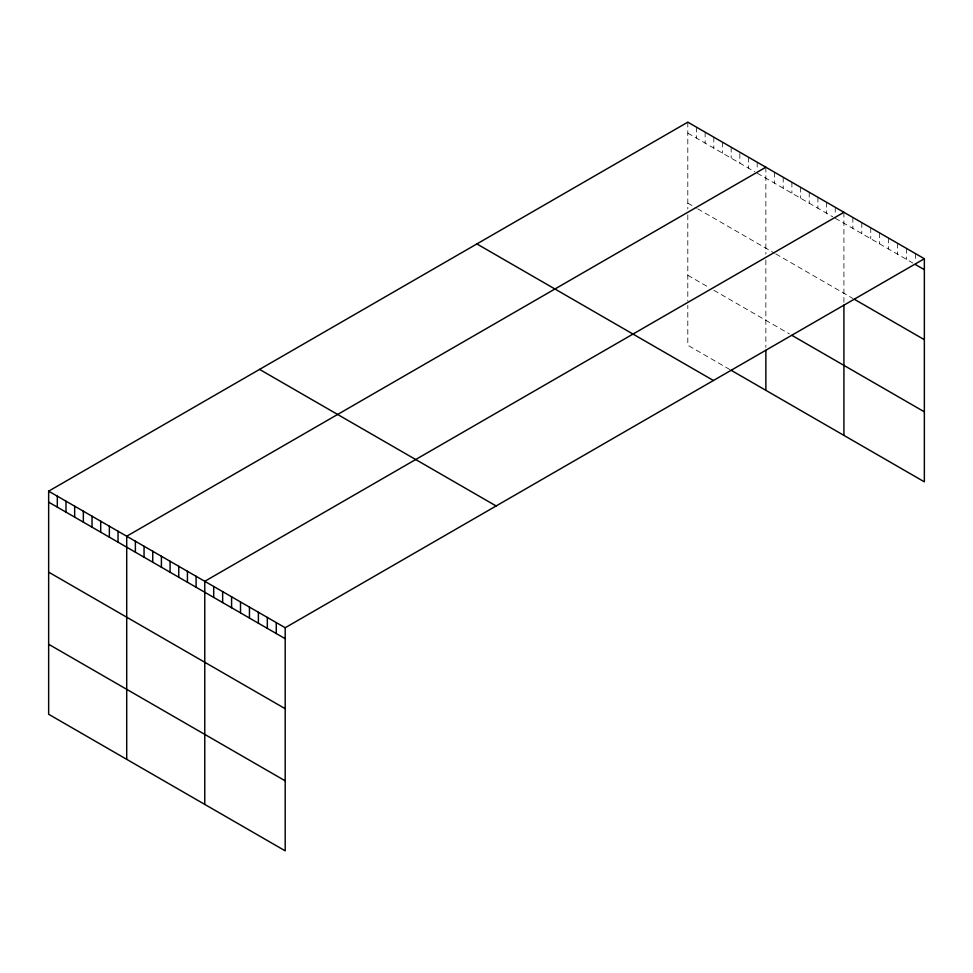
<?xml version="1.0" encoding="UTF-8"?>
<svg xmlns="http://www.w3.org/2000/svg" width="973" height="973" viewBox="0 0 973 973"><rect width="100%" height="100%" fill="white"/><g stroke="black" fill="none" stroke-linecap="round" stroke-linejoin="round"><path stroke-width="0.73" stroke-dasharray="4.87 3.65" d="M687.802 133.106L754.707 171.747M757.189 173.17L832.766 216.809M835.248 218.244L912.856 263.051M687.802 203.126L696.473 208.125M697.714 208.842L774.532 253.199M775.773 253.917L852.859 298.419M687.802 275.25L708.867 287.412M713.817 290.27L789.407 333.909M729.932 369.582L687.802 345.257L687.802 305.254M915.411 253.564L915.411 261.786M906.483 248.407L906.483 259.365M897.544 243.25L897.544 254.208M888.604 238.093L888.604 249.039M879.665 232.936L879.665 243.882M870.738 227.767L870.738 238.726M861.798 222.61L861.798 233.569M852.859 217.453L852.859 228.412M843.919 212.296L843.919 303.564M835.248 207.285L835.248 214.133M826.576 202.275L826.576 213.233M817.904 197.276L817.904 208.222M809.232 192.265L809.232 203.223M800.56 187.254L800.56 198.212M791.888 182.243L791.888 193.201M783.204 177.244L783.204 188.19M774.532 172.233L774.532 183.192M765.86 167.222L765.86 254.075M765.86 259.961L765.86 347.47M757.189 162.223L757.189 169.059M748.517 157.212L748.517 168.171M739.845 153.576L739.845 163.16M731.173 147.191L731.173 158.149M722.489 142.192L722.489 153.138M713.817 137.181L713.817 148.139M705.145 132.17L705.145 143.128M696.473 127.171L696.473 138.117M687.802 122.16L687.802 209.013M687.802 214.899L687.802 300.973"/><path stroke-width="1.46" d="M924.35 258.733L285.198 627.743L285.198 850.84L48.65 714.267L48.65 491.17L687.802 122.16L924.35 258.733L924.35 481.83L731.173 370.299M765.86 167.222L126.709 536.232L126.709 759.341M843.919 212.296L204.768 581.307L204.768 804.403M915.411 264.522L924.35 269.679M854.136 299.149L924.35 339.686M791.888 335.344L924.35 411.822M476.879 243.931L713.428 380.504M259.572 369.399L496.121 505.96M48.65 491.17L285.198 627.743M48.65 502.117L285.198 638.689M48.65 572.136L285.198 708.697M48.65 644.26L285.198 780.832M843.919 305.036L843.919 435.393M765.86 350.329L765.86 390.331M276.259 622.574L276.259 633.532M267.332 617.417L267.332 628.376M258.392 612.26L258.392 623.219M249.453 607.103L249.453 618.05M240.513 601.946L240.513 612.893M231.586 596.777L231.586 607.736M222.647 591.62L222.647 602.579M213.707 586.464L213.707 597.422M196.096 576.296L196.096 587.254M187.424 571.285L187.424 582.243M178.752 566.286L178.752 577.232M170.08 561.275L170.08 572.233M161.409 556.264L161.409 567.223M152.737 551.253L152.737 562.212M144.053 546.254L144.053 557.201M135.381 541.243L135.381 552.202M118.037 531.234L118.037 542.18M109.365 526.223L109.365 537.181M100.693 521.212L100.693 532.17M92.021 516.201L92.021 527.159M83.35 511.202L83.35 522.148M74.666 506.191L74.666 517.149M65.994 501.18L65.994 512.139M57.322 496.181L57.322 507.128"/></g></svg>
